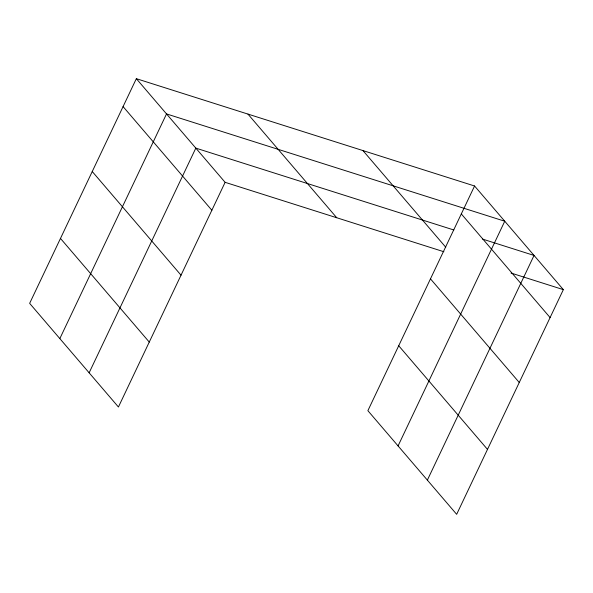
<?xml version="1.0" encoding="UTF-8"?>
<svg xmlns="http://www.w3.org/2000/svg" width="593" height="593" viewBox="0 0 593 593"><rect width="100%" height="100%" fill="white"/><g stroke="black" fill="none" stroke-linecap="round" stroke-linejoin="round"><path stroke-width="0.89" d="M136.338 78.676L29.65 303.357L118.43 407.006L225.118 182.325L136.338 78.676L474.57 185.994L563.35 289.643L456.662 514.324L367.882 410.675L474.57 185.994M59.834 338.596L166.522 113.915L504.754 221.233L398.066 445.914M89.135 372.804L195.823 148.124L453.83 229.988M427.368 480.122L534.048 255.442L482.606 239.112M225.118 182.325L443.89 251.743M511.033 273.039L563.35 289.643M461.31 213.917L550.089 317.566M362.953 150.578L445.758 247.244M430.474 278.851L519.26 382.5M247.956 114.093L336.735 217.742M398.711 345.749L487.498 449.398M123.077 106.599L211.864 210.248M92.249 171.533L181.028 275.182M60.479 238.43L149.266 342.079"/></g></svg>
